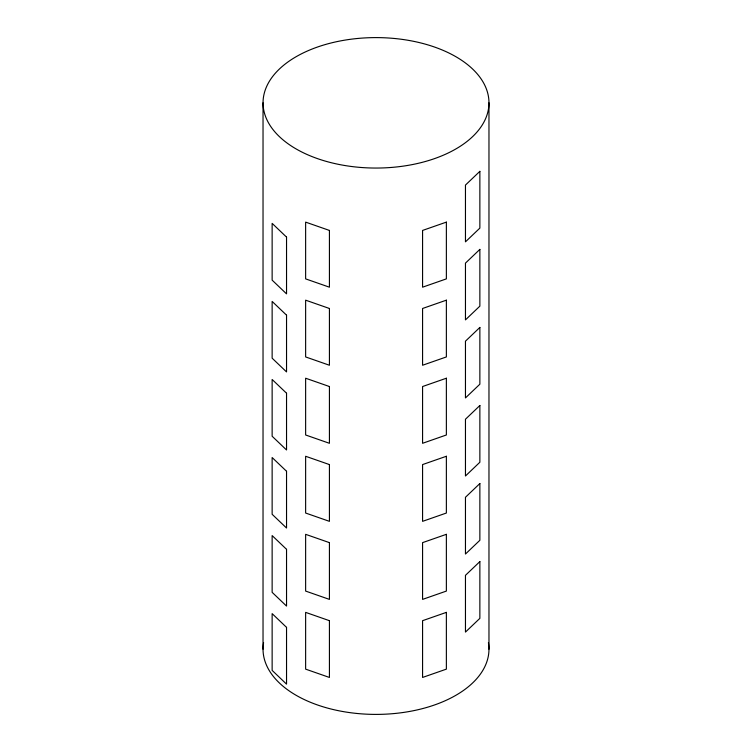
<?xml version="1.0" encoding="UTF-8"?>
<svg xmlns="http://www.w3.org/2000/svg" width="752" height="752" viewBox="0 0 752 752"><rect width="100%" height="100%" fill="white"/><g stroke="black" fill="none" stroke-linecap="round" stroke-linejoin="round"><path stroke-width="1.13" d="M488.969 102.827A112.969 65.227 0 0 1 319.515 159.311A112.969 65.227 0 0 1 319.515 46.342A112.969 65.227 0 0 1 488.969 102.827L488.969 649.173M263.031 102.827L263.031 649.173M488.405 642.669A112.969 65.227 0 0 1 376 714.4A112.969 65.227 0 0 1 263.595 642.669M479.861 171.343L465.46 185.077L465.46 241.843L479.861 228.11L479.861 171.343M479.861 249.391L465.46 263.125L465.46 319.891L479.861 306.158L479.861 249.391M479.861 327.44L465.46 341.182L465.46 397.94L479.861 384.206L479.861 327.44M479.861 405.497L465.46 419.231L465.46 475.997L479.861 462.254L479.861 405.497M479.861 483.545L465.46 497.279L465.46 554.045L479.861 540.303L479.861 483.545M479.861 561.594L465.46 575.327L465.46 632.094L479.861 618.36L479.861 561.594M446.368 222.122L422.577 230.432L422.577 287.189L446.368 278.879L446.368 222.122M446.368 300.17L422.577 308.48L422.577 365.246L446.368 356.937L446.368 300.17M446.368 378.218L422.577 386.528L422.577 443.295L446.368 434.985L446.368 378.218M446.368 456.267L422.577 464.576L422.577 521.343L446.368 513.033L446.368 456.267M446.368 534.324L422.577 542.634L422.577 599.391L446.368 591.081L446.368 534.324M446.368 612.372L422.577 620.682L422.577 677.449L446.368 669.139L446.368 612.372M329.423 230.432L305.632 222.122L305.632 278.879L329.423 287.189L329.423 230.432M329.423 308.48L305.632 300.17L305.632 356.937L329.423 365.246L329.423 308.48M329.423 386.528L305.632 378.218L305.632 434.985L329.423 443.295L329.423 386.528M329.423 464.576L305.632 456.267L305.632 513.033L329.423 521.343L329.423 464.576M329.423 542.634L305.632 534.324L305.632 591.081L329.423 599.391L329.423 542.634M329.423 620.682L305.632 612.372L305.632 669.139L329.423 677.449L329.423 620.682M286.54 237.115L272.139 223.372L272.139 280.139L286.54 293.872L286.54 237.115M286.54 315.163L272.139 301.43L272.139 358.187L286.54 371.93L286.54 315.163M286.54 393.211L272.139 379.478L272.139 436.245L286.54 449.978L286.54 393.211M286.54 471.26L272.139 457.526L272.139 514.293L286.54 528.026L286.54 471.26M286.54 549.317L272.139 535.574L272.139 592.341L286.54 606.074L286.54 549.317M286.54 627.365L272.139 613.623L272.139 670.389L286.54 684.132L286.54 627.365"/></g></svg>
